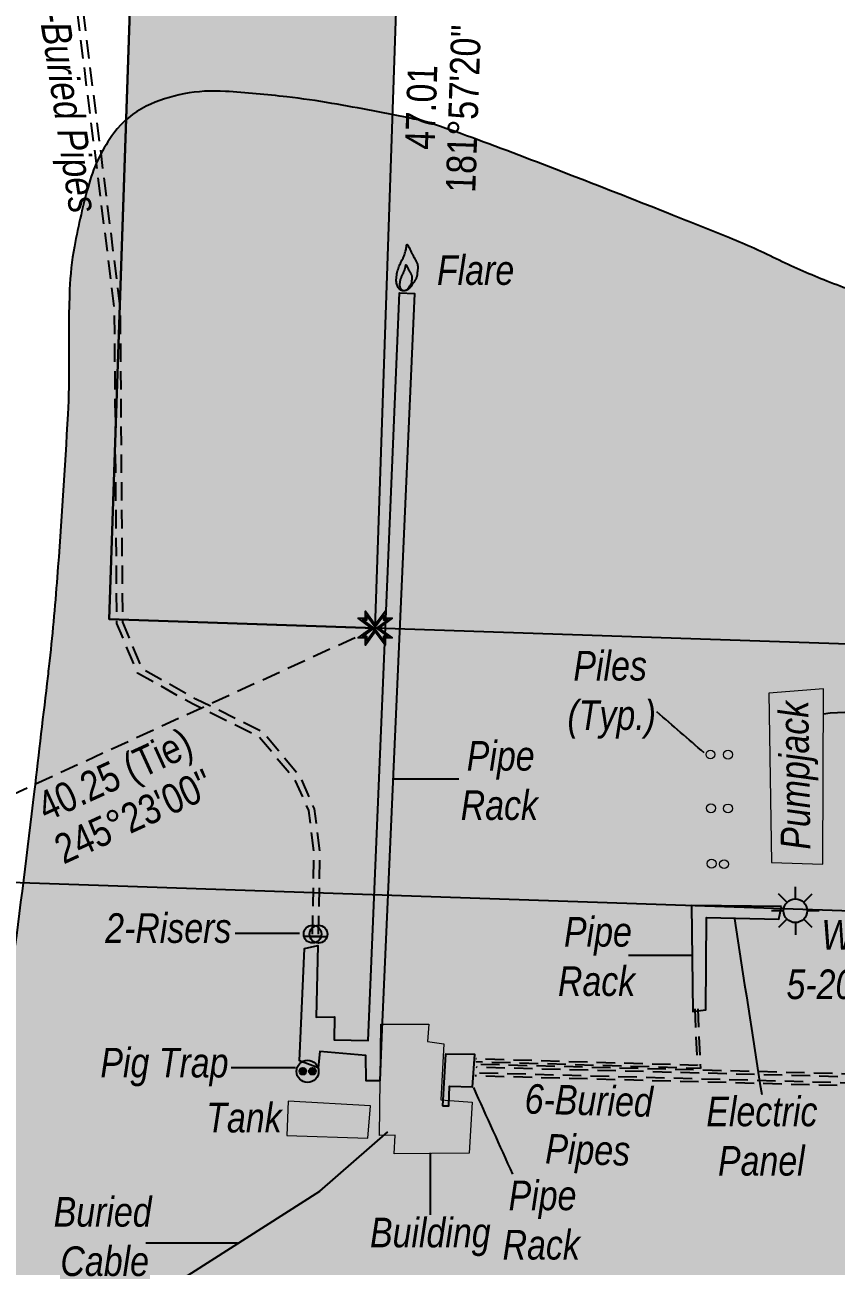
# Model space of a CAD drawing. Extents: x 350042 to 357443, y 6133812 to 6137998.
# Drawn here: x 350583.5 to 350857.6, y 6134325.8 to 6134745 of the extents above; entities that cross this region are included whole.
import ezdxf
from ezdxf.enums import TextEntityAlignment as Align

# ---------------------------------------------------------------- set-up
doc = ezdxf.new("R2010")
doc.units = 0
doc.header["$LTSCALE"] = 5
doc.header["$PDSIZE"] = 0.5
doc.linetypes.add('foc-TIELINE', pattern=[1.875, 1.25, -0.625])
doc.linetypes.add('UG_PIPE', pattern=[1.875, 1.25, -0.625])
doc.layers.get('Defpoints').update_dxf_attribs({"color": 9})
for name, color, linetype in [('AS-CABLE', 224, 'foc-CABLE'), ('AS-PIPE-AG', 44, 'Continuous'), ('AS-PIPE-UG', 44, 'UG_PIPE'), ('AS-PIPE-UG-T', 44, 'Continuous'), ('AS-ROADS', 254, 'Continuous'), ('AS-SYMBOL', 7, 'Continuous'), ('AS-TELEPHONE-T', 224, 'Continuous'), ('C-RW', 13, 'Continuous'), ('C-WS-S', 13, 'Continuous'), ('L-BD', 7, 'Continuous'), ('L-MON', 1, 'Continuous'), ('L-TIE', 7, 'foc-TIELINE'), ('P-PROPOSED', 10, 'Continuous'), ('P-PROPOSED-H', 21, 'Continuous')]:
    doc.layers.add(name, color=color, linetype=linetype)
for name, color, linetype, lineweight in [('AS-GENERAL', 48, 'Continuous', 18), ('C-WS-T', 13, 'Continuous', 9), ('T-TEXT', 48, 'Continuous', 18)]:
    doc.layers.add(name, color=color, linetype=linetype, lineweight=lineweight)
doc.styles.add('175L', font='ARIALN.TTF', dxfattribs={"height": 10})
doc.styles.add('80CG', font='ARIALN.TTF', dxfattribs={"height": 10})
doc.styles.add('80L', font='ARIALN.TTF', dxfattribs={"height": 10})
doc.styles.add('foc-LtypeFont', font='ARIALN.TTF', dxfattribs={"height": 7.349999999999999})
doc.linetypes.add('foc-CABLE', pattern='A,2,-1,["C",foc-LtypeFont,S=0.2,R=0,X=-0.625,Y=-0.75],-1.239999999999999,8', length=12.24)
doc.dimstyles.new('Compass 5 000', dxfattribs={"dimscale": 5, "dimtxt": 9, "dimasz": 2, "dimexe": 0.2, "dimexo": 0.0625, "dimgap": 0.5, "dimtad": 0, "dimtih": 1, "dimtoh": 1, "dimzin": 0, "dimdsep": 46, "dimtxsty": '80CG', "dimcen": 0.1, "dimse1": 1, "dimse2": 1, "dimclrd": 256, "dimclrt": 256, "dimaunit": 1, "dimadec": 4, "dimazin": 0, "dimtfac": 0.06, "dimtofl": 0, "dimtmove": 0, "dimatfit": 1, "dimfxl": 0.2, "dimtolj": 1, "dimtzin": 0, "dimlwd": -1, "dimarcsym": 0})

# ---------------------------------------------------------------- blocks, each defined once
blk = doc.blocks.new('PIG')
h = blk.add_hatch(color=255)
h.dxf.hatch_style = 1
edge = h.paths.add_edge_path()
edge.add_arc((0, 0), 0.85, 0, 360)
at = {"layer": 'AS-SYMBOL'}
h = blk.add_hatch(color=48, dxfattribs=at)
h.dxf.hatch_style = 1
h.paths.add_polyline_path([(-0.1007441909823683, 0.004742452807931841, 1), (-0.5507441909794579, 0.004742452807931841, 1)])
h = blk.add_hatch(color=48, dxfattribs=at)
h.dxf.hatch_style = 1
h.paths.add_polyline_path([(0.1007441909823683, 0.004742452807931841, 1), (0.5507441909794579, 0.004742452807931841, 1)])
at = {"layer": 'AS-SYMBOL', "color": 48}
for centre, radius in [((0, 0), 0.75), ((-0.3257441909809131, 0.004742452807931841), 0.225), ((0.3257441909809131, 0.004742452807931841), 0.225)]:
    blk.add_circle(centre, radius, dxfattribs=at)
blk = doc.blocks.new('GAS')
h = blk.add_hatch(color=255)
h.dxf.hatch_style = 1
edge = h.paths.add_edge_path()
edge.add_arc((0, 0), 0.9, 0, 360)
for p, q in [((-0.5711929310346023, 0.5711929297831376), (-1.142385862069204, 1.142385861385264)), ((0, 0.8077887887338874), (0, 1.615577579286764)), ((0.5711929310309642, 0.5711929297831376), (1.142385862065566, 1.142385861385264)), ((-0.8077887898725749, 0), (-1.615577579628734, 0)), ((1.615577579625096, 0), (0.8077887898689368, 0)), ((-0.5711929310346023, -0.5711929316021271), (-1.142385862069204, -1.142385863204253)), ((0, -0.8077887905528768), (0, -1.615577581105753)), ((1.142385862065566, -1.142385863204253), (0.5711929310309642, -0.5711929316021271))]:
    blk.add_line(p, q)
blk.add_circle((0, 0), 0.8000000000000003)
blk = doc.blocks.new('TEMP')
h = blk.add_hatch(color=255)
h.dxf.hatch_style = 1
h.paths.add_polyline_path([(-5.274161e-10, 0.2514284397220763), (-0.6656854269836912, 1.152061669657268), (-0.6656854269836914, 0.6656854303339061), (-1.152061663105632, 0.6656854303339061), (-0.2514284404497629, 5.273253e-10), (-1.152061661774314, -0.665685419564579), (-0.6656854224511335, -0.6656854195645793), (-0.6656854224511335, -1.152061655686338), (-5.273251e-10, -0.2514284436956587), (0.6656854183820542, -1.152061663420681), (0.6656854183820542, -0.6656854208922597), (1.152061656810019, -0.6656854053035205), (0.2514284429676993, 5.273253e-10), (1.152061671303363, 0.6656854258011663), (0.6656854287749412, 0.6656854258011663), (0.6656854131859291, 1.15206166422904)])
h.paths.add_polyline_path([(0.5656854229146121, 0.8485281473411305), (0.5656854319800914, 0.5656854258011663), (0.8485281444547581, 0.5656854258011663), (0.0831890339399251, 0), (0.8485281399220186, -0.5656854150320215), (0.5656854183820542, -0.5656854240973189), (0.5656854183820542, -0.8485281365719859), (0, -0.08318903609469999), (-0.5656854224511337, -0.8485281320390644), (-0.5656854224511337, -0.5656854195645792), (-0.8485281349258001, -0.5656854195645794), (-0.0831890328488955, 0), (-0.8485281394583584, 0.5656854303339058), (-0.5656854269836913, 0.5656854303339061), (-0.5656854269836913, 0.8485281428085727), (0, 0.0831890306941206)], flags=16)
h = blk.add_hatch(color=1)
h.dxf.hatch_style = 1
h.paths.add_polyline_path([(0, 0.0831890306941205), (-0.5656854269836911, 0.8485281428085727), (-0.5656854269836912, 0.5656854303339061), (-0.8485281394583578, 0.5656854303339061), (-0.0831890328488953, -1e-16), (-0.8485281349258001, -0.5656854195645793), (-0.5656854224511337, -0.5656854195645793), (-0.5656854224511337, -0.848528132039064), (0, -0.08318903609469999), (0.5656854183820542, -0.8485281365719856), (0.5656854183820542, -0.5656854240973191), (0.8485281399220184, -0.5656854150320213), (0.0831890339399251, -1e-16), (0.8485281444547581, 0.5656854258011663), (0.5656854319800914, 0.5656854258011663), (0.5656854229146121, 0.8485281473411308)])
at = {"color": 1}
for p, q in [((-0.0831890328488953, 0), (0.0831890339399252, 0)), ((0, 0.0831890306941205), (0, -0.08318903609469999))]:
    blk.add_line(p, q, dxfattribs=at)
at = {"color": 255, "flags": 128}
blk.add_lwpolyline([(-0.251428440449763, 5.27325e-10), (-1.152061663105632, 0.6656854303339061), (-0.6656854269836914, 0.6656854303339061), (-0.6656854269836914, 1.152061669657268), (-5.274159999999999e-10, 0.2514284397220763), (0.6656854131859291, 1.15206166422904), (0.6656854287749412, 0.6656854258011663), (1.152061671303363, 0.6656854258011663), (0.2514284429676991, 5.27325e-10), (1.152061656810019, -0.6656854053035204), (0.6656854183820542, -0.6656854208922596), (0.6656854183820542, -1.152061663420681), (-5.27325e-10, -0.2514284436956586), (-0.6656854224511335, -1.152061655686338), (-0.6656854224511335, -0.6656854195645793), (-1.152061661774314, -0.6656854195645793)], close=True, dxfattribs=at)
at = {"color": 1, "flags": 128}
blk.add_lwpolyline([(-0.0831890328488953, 0), (-0.8485281394583578, 0.5656854303339061), (-0.5656854269836913, 0.5656854303339061), (-0.5656854269836913, 0.8485281428085727), (0, 0.0831890306941205), (0.5656854229146121, 0.8485281473411305), (0.5656854319800914, 0.5656854258011663), (0.8485281444547581, 0.5656854258011663), (0.0831890339399252, 0), (0.8485281399220184, -0.5656854150320214), (0.5656854183820542, -0.5656854240973189), (0.5656854183820542, -0.8485281365719856), (0, -0.08318903609469999), (-0.5656854224511335, -0.848528132039064), (-0.5656854224511335, -0.5656854195645792), (-0.8485281349258001, -0.5656854195645792)], close=True, dxfattribs=at)
blk = doc.blocks.new('riser')
h = blk.add_hatch(color=255)
h.dxf.hatch_style = 1
edge = h.paths.add_edge_path()
edge.add_arc((0, 0), 0.7000000000000001, 0, 360)
blk.add_hatch(color=48).paths.add_polyline_path([(0.5809894393423747, -0.1498374831999172), (-0.5809055220925075, -0.1501624933266612, 0.7745966773228882)])
at = {"color": 48}
blk.add_line((-0.5809055220925075, -0.1501624933266612), (0.5809894393423747, -0.1498374831996898), dxfattribs=at)
blk.add_circle((0, 0), 0.6000000000000001, dxfattribs=at)
blk = doc.blocks.new('FLARE')
h = blk.add_hatch(color=255)
h.dxf.hatch_style = 1
h.paths.add_polyline_path([(0.1630320972290065, 2.409313236706794, 0.1141467632221378), (0.1250993457797449, 2.433655417312366), (0.1088195083939354, 2.43947328620925, 0.2615510427471396), (0.01228329441437381, 2.423059325648637), (-0.0002928845460701268, 2.412888226760515, 0.1312683871871916), (-0.03069049929035828, 2.371170205451563), (-0.0403414745342161, 2.34618771202986, 0.04149673464157563), (-0.04501147543487605, 2.330289243332572), (-0.05280251308795414, 2.292391773310328, 0.01517427261739508), (-0.05384358019000501, 2.286413430146922), (-0.06083994869550224, 2.237497402078816, 0.004375720112688995), (-0.06107259026975953, 2.23576267765452), (-0.06829918574658222, 2.178046923421107), (-0.0767055072428775, 2.114273803319065), (-0.08723210560856387, 2.046743008326075), (-0.1008617274383141, 1.977017887141301), (-0.1184638349695888, 1.905789010878152), (-0.1399980537898955, 1.832891742222273), (-0.165009697106143, 1.758727201517786), (-0.1929730450428906, 1.683866594860774), (-0.2233497954184713, 1.60885622983119), (-0.2555948076005734, 1.534221823064172), (-0.2891597781163, 1.460471904826363), (-0.3235093019975466, 1.388071535445761), (-0.3582355143262248, 1.317103372173506), (-0.3931520966361859, 1.246738300544393, 0.0005045250073197409), (-0.393241619305627, 1.246557433331645), (-0.4280325482577609, 1.176088778543317, 0.002398381573305534), (-0.4284531146331574, 1.175226531012413), (-0.4628196563025995, 1.103901769288996, 0.004176833610438316), (-0.4635322637877834, 1.10239066260101), (-0.4972990603346261, 1.029208637198735, 0.005735221063402881), (-0.4982362067057693, 1.027114776605913), (-0.5312279036770633, 0.9510743266978352, 0.006994466690975538), (-0.5323054205728113, 0.9484925052875042), (-0.5643466611254553, 0.8685924706494461, 0.007909996454017219), (-0.565477640608151, 0.8656377253421397), (-0.596393068524776, 0.7808769464941179, 0.00832295336894586), (-0.5974815419867809, 0.7777309746904848), (-0.6270247343309165, 0.687510761006024, 0.008095012799091889), (-0.6279823792210664, 0.6844178304461366), (-0.65562263760512, 0.589749368266439, 0.008067263584583907), (-0.6564768862372148, 0.586637805520013), (-0.6816124467113696, 0.488934750964745, 0.008386967293609592), (-0.682393630988372, 0.4856724261449017), (-0.7044227277037862, 0.3863484347757549, 0.009056116951485603), (-0.7051428544946248, 0.3827985916846046), (-0.7234637230540102, 0.2832673190976038, 0.0101230972408485), (-0.7241159215082007, 0.2792713695439488), (-0.7381267960809055, 0.180946472069536, 0.01168878153921921), (-0.7386779240368924, 0.1763041984943357), (-0.7477770397272252, 0.08059933152867416, 0.01392493150706976), (-0.7481495528336382, 0.07504291175405342), (-0.7517351447422698, -0.01662826831443454, 0.01648764755476579), (-0.751775504424586, -0.02322141147692491), (-0.7494532461241761, -0.1096877263146325, 0.0172550975033143), (-0.7490301445905061, -0.1165747265852133), (-0.7412354621301347, -0.1976349020501402, 0.0173496807282524), (-0.7403322338650469, -0.2045136391934648), (-0.7277079935738584, -0.280208879124757, 0.01731107374903002), (-0.7263335825737158, -0.2869934199284216), (-0.7095226498604461, -0.3573649271609156, 0.01715007316037549), (-0.7077013987691316, -0.3639766875257919), (-0.6873466385732172, -0.4290656658859007, 0.01688598954500328), (-0.6851148027817544, -0.4354386374104706), (-0.6618590810321621, -0.495286289105934, 0.01654583772152696), (-0.659259873071278, -0.5013709011798255), (-0.6337460546819784, -0.5560184310170371, 0.01616359382742195), (-0.6308237470875611, -0.5617838596122056), (-0.6036946983695088, -0.6112724695199176, 0.01632933640717796), (-0.6003704601607751, -0.6168929902771652), (-0.5721284282226407, -0.6612700839627905, 0.01882821901808565), (-0.5678500629983319, -0.6674648955427074), (-0.5384348256411613, -0.706802674624214, 0.02208722808901792), (-0.5328395223768894, -0.7136343495528763), (-0.5020502381739789, -0.748011215639508, 0.02534474641372956), (-0.4949172688247927, -0.7552060626705952), (-0.4625530990269908, -0.7847004174302583, 0.02823391018185538), (-0.45379690066693, -0.7918187372686134), (-0.4196570034109754, -0.8165089822950904, 0.03029822487402322), (-0.4094341742020333, -0.8229975615938656), (-0.3733177098620217, -0.8429620989779778, 0.03112942539292592), (-0.3620774059963878, -0.8482914603118843), (-0.3237835335712589, -0.8636086912295013, 0.03054396698192365), (-0.312194791265938, -0.8674417514978359), (-0.2715226711479772, -0.8781900775727536, 0.02846504161184355), (-0.2603759324993007, -0.8804664258459525), (-0.217280730677885, -0.8867387933466944, 0.02531087199272317), (-0.2072074565876392, -0.8876876765864381), (-0.1622683670429979, -0.8896352071496949, 0.02282955606346771), (-0.1531413265511219, -0.8896138391964996), (-0.1070935497809842, -0.8874022000120476, 0.02122574350962235), (-0.09864175731490832, -0.8866357506367422), (-0.05222049380608951, -0.8804306075278419, 0.02040118138435665), (-0.0441861344006611, -0.8790210038739588), (0.001873415334557649, -0.8689880240290222, 0.0202993126767644), (0.009727197601023363, -0.8669401621152701), (0.05468983305763686, -0.853245011815261, 0.02091139742750381), (0.06257911797001725, -0.8504766404139446), (0.1057096377444395, -0.8332849859339149, 0.02227661457910154), (0.1138278041144076, -0.8296221675066136), (0.1543910086074902, -0.8090996760372491, 0.02371211864441566), (0.1626372138707666, -0.8044240637718758), (0.2000736442423658, -0.7807851527827552, 0.02240801372930035), (0.2074267451134801, -0.7756675027885649), (0.2418799123770441, -0.7493215999502354, 0.01993019930964967), (0.248012238098454, -0.7442325747526866), (0.2798013952742622, -0.7156378585530092, 0.01714637725024879), (0.2847388589470938, -0.7108803880175856), (0.3141832588480611, -0.6804950376306351, 0.01421119969875763), (0.3180207118894032, -0.6763028761683927), (0.3454396079141588, -0.6445850697148217, 0.01122078129585392), (0.3482975782208086, -0.6411250287897019), (0.3740102231131459, -0.6085329464044662, 0.008212229870679833), (0.3760020490408351, -0.6059211100200628), (0.4003276961593656, -0.5729129294836639, 0.005171985051005823), (0.401537703579379, -0.5712349659013398), (0.424795605995314, -0.53826886641491, 0.002523236428071751), (0.4253732711513294, -0.5374412399714856), (0.4478754059746279, -0.5048530386004586, 0.001671211206814557), (0.4482533995142148, -0.5043016858176088), (0.4702826413740695, -0.4719377514927601, 0.001229486896353451), (0.4705583684881276, -0.471530521935847), (0.4923903156886809, -0.4391148618271927, 0.0007495538788668235), (0.4925574282788148, -0.438865931628925), (0.5144676789132063, -0.4061225523430494, 0.0002596875935044995), (0.514525401937135, -0.4060361921995082), (0.5367421864684729, -0.372759985084258), (0.5595642728985695, -0.3386401857442252), (0.5831778648935142, -0.3035329798490238), (0.607951843929186, -0.2670216177154998), (0.6341361012891866, -0.2287011453649939, 0.001310707375278497), (0.6344307497056434, -0.2282674934556326), (0.6614813227824925, -0.1882301486118649, 0.003726400826645832), (0.6623065489438886, -0.1869888951414396), (0.6894496357235766, -0.145494510374192, 0.006064526798539383), (0.6907528078481846, -0.1434485711690741), (0.7173065161150589, -0.1006224674679288, 0.008451711548543414), (0.7190390649848268, -0.09771976694969453), (0.7443215042803786, -0.0536872667478292, 0.01099124898588364), (0.7464260872875457, -0.04982782771276106), (0.769755364919547, -0.004714252476105685, 0.01376732836086321), (0.772148844331241, 0.0002441803767396777), (0.7928430697793374, 0.04631350947215651, 0.01683895507199145), (0.7953938615028164, 0.05254534784603493), (0.8127711420420383, 0.09944510836385234, 0.01910380518638523), (0.8151496114769543, 0.1067041127375887), (0.8287516477103054, 0.1542875886100319, 0.01698700840973597), (0.8303957372736477, 0.1608784678142001), (0.8406585932461894, 0.2089133617282641, 0.01363633084881302), (0.8416521976578224, 0.2142756011569418), (0.8492355290181877, 0.2625082216420651, 0.01024443528238307), (0.8497888567762857, 0.2665680316240469), (0.8553523195478192, 0.3147446872569617, 0.0068463173993783), (0.8556291873210284, 0.3174690534510773), (0.8598324370941555, 0.3653360525090648, 0.003418623913774153), (0.8599427362169081, 0.3666990303927378), (0.8634423229450476, 0.4139608519133162), (0.8668473886755237, 0.4596857331482624), (0.8707401288593246, 0.5030113675518351), (0.8756282496360654, 0.5448509776294941), (0.8813378521517734, 0.5864660457268656), (0.8873828021532972, 0.6280772952743519, 0.001278252002904068), (0.8874550143445958, 0.6285834701991462), (0.8932209473932744, 0.6697525523311469, 0.004735189850015235), (0.8934658768885129, 0.6716306823414016), (0.8983578028637567, 0.7121295795834612, 0.008354098302083784), (0.8987030259086168, 0.7154531042056078), (0.9021828408622241, 0.75544537573046, 0.01205918207346762), (0.9024849294255546, 0.7602588771740102), (0.9040145289800421, 0.7999080822507949, 0.01571240246026586), (0.9040593731406261, 0.8061913319629639), (0.9031006534023618, 0.8456610300245302, 0.01845717632507855), (0.9026492913435504, 0.8530275713542324), (0.8987629786461184, 0.8925139796015173, 0.01810220708916207), (0.8977937230738462, 0.8996873040011906), (0.8909358674536634, 0.9395172733920845, 0.01653276059977034), (0.8895992885263695, 0.9459920557751502), (0.879824770247069, 0.9865250941611521, 0.01457553302435534), (0.8782937174219114, 0.992149400806511), (0.8656574176820868, 1.033745016382454, 0.01243497837575419), (0.8640939609831548, 1.038466090801421), (0.8486507600246114, 1.081483792357176, 0.01028279715252608), (0.8471818501639063, 1.085325207919141), (0.8289866287777841, 1.1301245026375, 0.008240343276031311), (0.8276962308264046, 1.133157309748867), (0.8068038696619624, 1.180097706517472, 0.006379654618366747), (0.8057366003449715, 1.182415551430722), (0.7822019792802166, 1.231856558833897, 0.004735158973083994), (0.7813717629251187, 1.233558926835485), (0.7553332356219471, 1.285692223224714, 0.003387961163554182), (0.7547195080078382, 1.286900453828139), (0.726649311643996, 1.341246400784939, 0.002344699311552419), (0.726215008948202, 1.342077658792732), (0.6966688538486778, 1.397988790262843, 0.001492132360714422), (0.6963884178585431, 1.398515656000882), (0.6659220141482365, 1.45534450452692, 0.0007458364838583804), (0.6657806617477036, 1.455607226680513), (0.6349416073499015, 1.512721344286319), (0.6043657958689437, 1.569324818642599), (0.5746746397999232, 1.624646136689535), (0.546427730434516, 1.678022301111923), (0.5199549151584506, 1.729134218674517), (0.4949395311050466, 1.778549316597264), (0.470960739057773, 1.826951456662755), (0.4476150022237562, 1.874993483579374), (0.4245026860771759, 1.923321645915848), (0.4012291856815864, 1.972571630980383), (0.3774051620748651, 2.023366620696834), (0.3526543196530838, 2.076299872759591, 0.0003317879365586399), (0.3525980258418713, 2.076420057287578), (0.3267419364965463, 2.131526316092277, 0.001848684476789197), (0.326425357539847, 2.132194594113116), (0.2999704787325754, 2.187509614592045, 0.003799708921444465), (0.2993043280912389, 2.188875712202162), (0.2729062665603124, 2.241982841521803, 0.006473332154774659), (0.271723844587541, 2.244286308707615), (0.2460382108656631, 2.292768892743425, 0.01086492763971847), (0.2439209376934741, 2.296563647060566), (0.2196033399013686, 2.338005032860565, 0.01952409355597318), (0.2153926095197676, 2.344578746802426), (0.193098656127404, 2.376562280301869, 0.04107679177579166), (0.1826467970204249, 2.389204208808678)])
at = {"color": 48, "flags": 128}
for points in [[(0.1092462304914079, -0.7198699219818536), (0.06868302599832532, -0.7403924134498538), (0.02555250622754102, -0.7575840679285193), (-0.01941012922907248, -0.7712792182294379), (-0.06546967896065325, -0.7813121980736923), (-0.1118909424658341, -0.7875173411823653), (-0.1579387192432478, -0.7897289803670446), (-0.2028778087915271, -0.7877814498035605), (-0.2459730106093048, -0.7815090823035007), (-0.2866451307309035, -0.7707607562272187), (-0.3249390031523944, -0.7554435253089196), (-0.361055467496044, -0.7354789879220789), (-0.3951953647483606, -0.7107887428949198), (-0.4275595345316106, -0.6812943881461706), (-0.458348818741797, -0.6469175220493071), (-0.4877640560916916, -0.6075797429778049), (-0.5160060880225501, -0.5632026493051399), (-0.5431351367260504, -0.5137140394301696), (-0.5686489551262639, -0.459066509579543), (-0.5919046768976841, -0.3992188578242803), (-0.6122594370790466, -0.3341298795069179), (-0.6290703697995923, -0.2637583722437284), (-0.6416946100980567, -0.188063132286743), (-0.6494892925584281, -0.1070029567974871), (-0.6518115508552, -0.02053664202799155), (-0.6482259589429304, 0.0711345381157571), (-0.6391268432562356, 0.1668394050236657), (-0.6251159686908068, 0.2651643024316854), (-0.6067951001423353, 0.3646955749852623), (-0.5847660034160072, 0.4640195664203475), (-0.5596304429527663, 0.5617226209276396), (-0.5319901845577988, 0.6563910831525845), (-0.5024469922173012, 0.7466112968311336), (-0.4715315642752103, 0.8313720757494139), (-0.4394903237734979, 0.9112721102562773), (-0.4064986267476343, 0.9873125602960044), (-0.3727318301425839, 1.060494585812876), (-0.3383652886295749, 1.131819347205919), (-0.303574359153572, 1.202288003055173), (-0.2685343968405505, 1.272901714214413), (-0.2334207581807277, 1.344661640627919), (-0.1984718644816894, 1.418325334538849), (-0.1641783985942311, 1.493675923752335), (-0.1310941081865167, 1.570252926553394), (-0.09977274229095201, 1.647595863500783), (-0.07076804857570096, 1.725244254243762), (-0.04463377516367473, 1.802737618431593), (-0.02192367063253187, 1.879615475258788), (-0.003191483105183579, 1.955417345284104), (0.01127887500479119, 2.029443425085219), (0.02228283548538457, 2.100036618953482), (0.03088566446967889, 2.1653005094729), (0.03815262945499853, 2.223338677863239), (0.04514899793866789, 2.272254705799014), (0.05294003559902194, 2.310152175864232), (0.06259101084287977, 2.335134669278659), (0.07516718980332371, 2.345305768171556), (0.09144702718549524, 2.339487899275582), (0.1110617269805516, 2.319378871374965), (0.1333556803874671, 2.287395337857333), (0.1576732781504688, 2.245953952110312), (0.1833589119232784, 2.197471367976277), (0.2097569733596174, 2.144364238842854), (0.2362118522942183, 2.089049218097671), (0.2620679412902973, 2.033942960037848), (0.2868437470315257, 1.980956320307769), (0.3107542413235933, 1.929976967216817), (0.3341885114568868, 1.880386770876385), (0.3575356451765401, 1.831567601852612), (0.38118472977294, 1.782901330711638), (0.4055248534459679, 1.733769828474351), (0.4309451025765156, 1.683554964797395), (0.4578345662739594, 1.631638610701657), (0.4864248641897575, 1.577613569492996), (0.5163177540598554, 1.521916375890896), (0.5469575250717753, 1.465194496445065), (0.5777884673225344, 1.4080953995242), (0.6082548709091498, 1.351266551223262), (0.6378010259286384, 1.295355419910948), (0.6658712224780174, 1.241009472591713), (0.6919097497448092, 1.188876176270014), (0.7154443707950122, 1.139435168892987), (0.7363367319303507, 1.092494772178497), (0.7545319533310249, 1.047695477422849), (0.7699751542677404, 1.004677775922346), (0.782611454011203, 0.9630821603375352), (0.7923859722868656, 0.922549121964721), (0.7992438279106864, 0.8827191525549551), (0.8031301406081184, 0.8432327443140366), (0.8040888603463827, 0.8037630462192737), (0.8025592607882572, 0.764113841155222), (0.7990794458382879, 0.7241215696874406), (0.7941875198557682, 0.6836226723814889), (0.788421586745244, 0.6424535898029262), (0.782319751320756, 0.6004507616078172), (0.7764201174868504, 0.5574506292712158), (0.771260789148073, 0.5132896324491867), (0.7671802438526356, 0.4678737544006708), (0.763718453268666, 0.4213871441559149), (0.760215760434221, 0.3740834938932949), (0.756012510661094, 0.3262164948816917), (0.7504490478968364, 0.2780398392994812), (0.7428657165437471, 0.2298072188702918), (0.7326028605493775, 0.1817723248630045), (0.7190008243160264, 0.1341888490012479), (0.7016235437877185, 0.08728908851003325), (0.6809293183468981, 0.04121975943667167), (0.6576000407367246, -0.003893815760648067), (0.632317601426621, -0.04792631598797925), (0.6057638931597467, -0.09075241969662784), (0.5786208064055245, -0.1322468044284051), (0.5515702334523667, -0.1722841490893643), (0.5252940656791907, -0.2107391316760641), (0.5003146131602989, -0.2475533162444208), (0.4765158589325438, -0.2829358097235399), (0.4536222042734153, -0.3171626060113795), (0.4313580504604033, -0.3505096971869079), (0.4094477996804926, -0.383253076693336), (0.3876158523016784, -0.4156687370643795), (0.3655866105109453, -0.4480326712885017), (0.3430844755857834, -0.4806208728089132), (0.3198265733008157, -0.5135869721063955), (0.2955009260549559, -0.5465951528142341), (0.2697882811989984, -0.5791872351485381), (0.2423693851742428, -0.6109050415991533), (0.2129249853314832, -0.6412903919274413), (0.1811358281120192, -0.6698851081685007), (0.1466826608666452, -0.6962310109931877)], [(0.01771430217195302, -0.7488637190410827), (-0.0050010924351227, -0.7603563146451506), (-0.0291541835249518, -0.7699836407530256), (-0.05433325921694632, -0.777652925267148), (-0.08012660717577091, -0.7832713938162215), (-0.1061225146113429, -0.7867462738479389), (-0.1319092696430744, -0.7879847919004987), (-0.1570751599356299, -0.7868941745120992), (-0.1812084731536743, -0.7833816491304333), (-0.2039848602944403, -0.7773625863640063), (-0.2254294288686651, -0.768784937195278), (-0.2456546488101594, -0.7576047962222674), (-0.2647729914169759, -0.7437782589524886), (-0.2828969266229251, -0.7272614199839609), (-0.3001389252713125, -0.7080103748241982), (-0.3166114582054433, -0.6859812189807144), (-0.332426996268623, -0.6611300465967815), (-0.3476192635243933, -0.6334164247211902), (-0.3619070019194623, -0.6028138083868271), (-0.3749302061660273, -0.5692991232583609), (-0.3863288718857802, -0.5328492954552075), (-0.3957429942456656, -0.4934412510967832), (-0.4028125688673754, -0.4510519167572511), (-0.4071775909178541, -0.4056582185560274), (-0.4084780555640464, -0.3572370821577806), (-0.4064701240931754, -0.3059012212409016), (-0.4013746190903476, -0.252306496081701), (-0.3935285292609478, -0.1972445531512221), (-0.3832688433103613, -0.1415070407394978), (-0.3709325490344781, -0.08588560577231874), (-0.3568566351386835, -0.03117189517547558), (-0.3413780903283623, 0.02184244367049359), (-0.3248339028541523, 0.07236576338505074), (-0.3075212628427835, 0.1198317993791989), (-0.2895781683801033, 0.1645758186848525), (-0.2711028180638095, 0.2071584711254673), (-0.252193411855842, 0.2481404051602567), (-0.2329481488086458, 0.2880822715221711), (-0.213465227974666, 0.3275447191251715), (-0.1938428493158426, 0.3670883973379659), (-0.1741792118846206, 0.4072739559840102), (-0.1546078313222097, 0.44852562477422), (-0.135403490079625, 0.4907219543335941), (-0.1168762876513938, 0.5336050760840862), (-0.09933632262254832, 0.5769171205381554), (-0.08309369403286837, 0.6204002195725025), (-0.06845850137688103, 0.6637965032448392), (-0.05574084278487135, 0.7068481034318665), (-0.04525081775136641, 0.7492971506460435), (-0.03714741686417256, 0.7907517554438073), (-0.0309851991769392, 0.8302839440100342), (-0.02616761483659502, 0.8668317225735791), (-0.02209811444481602, 0.8993330969085491), (-0.01818014814853086, 0.9267260723343043), (-0.01381716700416291, 0.9479486555344465), (-0.008412621158640832, 0.9619388518283358), (-0.001369960758893285, 0.9676346674448268), (0.007746748193312669, 0.9643766609722206), (0.01873097991483519, 0.9531156049840774), (0.03121559413193609, 0.9352048262323933), (0.04483344875188777, 0.9119976505596696), (0.05921740395569941, 0.8848474033536604), (0.07400031810539076, 0.8551074109116144), (0.08881505047247629, 0.8241309995307802), (0.1032944603284704, 0.7932714945989119), (0.117168911598128, 0.7635989766592957), (0.1305587881834072, 0.735050538691894), (0.143681979549001, 0.7072800288322014), (0.1567563742501079, 0.679941294306218), (0.1699998617514211, 0.6526881823399435), (0.183630330608139, 0.6251745410688727), (0.1978656702849548, 0.5970542172642581), (0.2129237697918143, 0.5679810590615944), (0.228934337170358, 0.5377270361302635), (0.2456743552247644, 0.506536607458429), (0.2628326271551487, 0.474772355387131), (0.2800979547973839, 0.4427968608931678), (0.2971591408968379, 0.4109727058628323), (0.313704987289384, 0.3796624726371647), (0.3294242976298847, 0.3492287417382158), (0.3440058728447184, 0.3200340959617733), (0.3571852605236927, 0.2923471318306383), (0.3688849830869003, 0.2660605094158655), (0.3790743068893789, 0.2409729043345124), (0.3877224991956609, 0.2168829917488893), (0.3947988272702787, 0.1935894468213064), (0.40027255746827, 0.1708909456235688), (0.4041129565994197, 0.1485861628632392), (0.406289291473513, 0.126473773702628), (0.4068261748361692, 0.1043707432424981), (0.405969599083619, 0.08216718815197055), (0.4040209025479271, 0.05977151640286138), (0.4012814240159059, 0.03709213369324971), (0.3980525018196204, 0.01403744754020408), (0.394635473836388, -0.009484136358196338), (0.391331678853021, -0.03356421048488301), (0.388442454746837, -0.05829436868702942), (0.3861573497633799, -0.08372726024867916), (0.3842187467998883, -0.1097597621130717), (0.3822572391218273, -0.1362498062055693), (0.3799034190851671, -0.1630553258157761), (0.3767878799553728, -0.1900342528690544), (0.3725412140884146, -0.2170445202002611), (0.3667940147497575, -0.2439440610990005), (0.3591768747501192, -0.2705908074906347), (0.3494455974905577, -0.2968546734384745), (0.337856831461977, -0.3226534974648985), (0.3247924357456213, -0.3479170997754863), (0.3106342698774824, -0.3725753001210705), (0.2957641929388046, -0.3965579177977361), (0.2805640644655796, -0.4197947734658101), (0.2654157435390516, -0.4422156864213775), (0.2507010896952124, -0.4637504764152709), (0.2367125964301522, -0.4843664198281203), (0.2233852939898497, -0.5041806163765159), (0.2105648474898771, -0.523347621952098), (0.1980969211363117, -0.542021993356002), (0.1858271804994729, -0.5603582855703735), (0.1736012902401853, -0.5785110553963477), (0.1612649150192738, -0.5966348587255652), (0.1486637194975629, -0.6148842514496664), (0.1356392942543607, -0.6333452672199655), (0.1220169317239197, -0.651829848452735), (0.1076178502589755, -0.670081414414426), (0.09226326866701129, -0.6878433861904796), (0.07577440484601539, -0.7048591821378523), (0.0579724766939762, -0.7208722233419849), (0.03867870301837684, -0.7356259290693288)]]:
    blk.add_lwpolyline(points, close=True, dxfattribs=at)

msp = doc.modelspace()

# ---------------------------------------------------------------- hatches: boundary and pattern name
at = {"layer": 'AS-PIPE-AG'}
h = msp.add_hatch(color=256, dxfattribs=at)
h.dxf.hatch_style = 1
h.paths.add_polyline_path([(350703.4131916395, 6134388.364249938), (350698.8031916399, 6134388.369249938), (350698.6931916399, 6134396.934249947), (350683.1181916392, 6134398.374249943), (350682.5431916402, 6134392.784249947), (350676.2331916403, 6134395.144249934), (350678.0081916401, 6134433.099249949), (350682.4881916402, 6134434.129249938), (350681.87819164, 6134409.939249932), (350688.09319164, 6134410.029249934), (350687.9631916399, 6134402.309249937), (350699.4381916398, 6134402.089249942), (350710.0631916397, 6134654.559249938), (350715.1231916401, 6134654.324249943), (350704.0081916402, 6134403.114249954)])
h = msp.add_hatch(color=256, dxfattribs=at)
h.dxf.hatch_style = 1
h.paths.add_polyline_path([(350839.1281916401, 6134447.244249933), (350808.6931916401, 6134447.599249954), (350809.11319164, 6134411.844249933), (350813.5481916394, 6134412.419249937), (350813.7281916399, 6134443.524249946), (350838.2331916398, 6134443.039249945)])
h = msp.add_hatch(color=256, dxfattribs=at)
h.dxf.hatch_style = 1
h.paths.add_polyline_path([(350724.53819164, 6134380.00924995), (350726.6822662961, 6134379.949433033), (350726.9181916399, 6134386.649249935), (350734.7731916403, 6134386.349249942), (350735.493191639, 6134397.284249937), (350725.5531916401, 6134397.429249941)])
at = {"layer": 'AS-ROADS'}
h = msp.add_hatch(color=256, dxfattribs=at)
h.dxf.hatch_style = 1
edge = h.paths.add_edge_path()
edge.add_arc((350545.7107670347, 6134319.697359796), 13.38070579829274, 22.158908765240483, 61.274790784533025, ccw=False)
edge.add_arc((342884.4809756791, 6131199.615025111), 8285.584504736591, 22.105560804454683, 22.15890876605272, ccw=False)
edge.add_arc((349435.0492219846, 6133860.265528222), 1215.294167755228, 21.966266934966086, 22.105562979927186, ccw=False)
edge.add_arc((344203.3474223597, 6131750.102924042), 6856.525410691065, 21.888685046230023, 21.96626693578122, ccw=False)
edge.add_arc((352901.3547663891, 6135244.684321337), 2517.237488972509, 201.8886850734544, 202.0167264392989)
edge.add_arc((350617.575608253, 6134321.202017653), 53.81166131797112, 202.0167264637438, 207.3872274330078)
edge.add_arc((350785.1796035682, 6134408.032280771), 242.5723400591039, 207.3872274521348, 209.9159932763353)
edge.add_arc((350618.7823996381, 6134312.2878295), 50.59570235282459, 209.9159932923612, 218.1911539427726)
edge.add_arc((350620.292757512, 6134313.475986572), 52.5173938306793, 218.1911540863257, 226.3132445953687)
edge.add_arc((350608.3965198163, 6134301.021522262), 35.29432347268162, 226.3132445933079, 237.5629082913206)
edge.add_arc((350623.2870185218, 6134324.451653145), 63.05577128979637, 237.5629083370599, 245.9734063007628)
edge.add_arc((350640.5371753047, 6134363.14779257), 105.4227291158878, 245.9734063000415, 251.2272890769765)
edge.add_arc((350618.2169824181, 6134297.480152066), 36.06546547385805, 251.2272891261857, 260.215950641622)
edge.add_arc((350636.1174963759, 6134401.285362076), 141.402780919051, 260.2159506347273, 263.8655900453684)
edge.add_arc((350627.876475559, 6134324.608037959), 64.28386976314383, 263.8655900330295, 269.2795630103308)
edge.add_arc((350666.9879583521, 6137434.948877871), 3174.870606781073, 269.2795629470016, 269.4703314790904)
edge.add_arc((350723.6422568955, 6143563.232866642), 9303.416466654424, 269.47033141331, 269.5817732769133)
edge.add_arc((350719.8140871662, 6143038.794645214), 8778.964273429332, 269.5817732762703, 269.8554181966127)
edge.add_arc((350683.7145721418, 6128733.084569335), 5526.791349748276, 89.51053443760708, 89.85541817821911, ccw=False)
edge.add_arc((350728.5060675307, 6133976.152551939), 283.5320439095681, 84.4488086158583, 89.51053441790413, ccw=False)
edge.add_arc((350770.3218765842, 6134406.396770478), 148.7394558141818, 264.4488086140659, 271.4394136555572)
edge.add_arc((350731.1091596109, 6135966.928351852), 1709.763623992787, 271.4394136741826, 271.8646585106237)
edge.add_arc((350237.7351100522, 6151121.589967868), 16872.45423775696, 271.8646585868918, 272.0000269131532)
edge.add_arc((349171.6682565966, 6181649.339107369), 47418.81189395433, 272.000026919887, 272.06450125616)
edge.add_arc((350872.9450201217, 6134454.507391286), 193.3263661643177, 272.06450127678, 273.0742708366042)
edge.add_arc((350857.0156756703, 6134751.100704032), 490.347135101857, 273.0742708374359, 274.0381986598933)
edge.add_arc((350081.2687753041, 6145739.515527813), 11506.11054908787, 274.0381987830005, 274.2371869085962)
edge.add_arc((345873.4176596712, 6202534.847567083), 68457.10485526592, 274.2371868944709, 274.2628312381966)
edge.add_arc((341489.0073230148, 6261355.953497894), 127441.3871423621, 274.2628318198758, 274.2816269631981)
edge.add_arc((350340.9806599037, 6143121.395877885), 8875.92822807152, 274.2816269628316, 274.4320663154163)
edge.add_arc((350479.3705024465, 6141335.923277238), 7085.100442890116, 274.4320663873155, 274.6004482794385)
edge.add_arc((351033.082516662, 6134454.603708232), 181.5393324573793, 274.6004482831895, 277.3851871036099)
edge.add_arc((350820.4211878867, 6136095.326242121), 1835.986452787312, 277.3851871051392, 278.2607686073529)
edge.add_arc((351025.4641941075, 6134683.038463403), 408.8917102010244, 278.2607686098523, 280.7349670578326)
edge.add_arc((350772.8845053715, 6136015.321441841), 1764.905881882007, 280.7349670814411, 281.925803146506)
edge.add_arc((351082.0014894164, 6134551.723241908), 269.020525087693, 281.9258031409052, 286.4040657762758)
edge.add_arc((351087.8736406884, 6134531.77660985), 248.2274904118032, 286.4040657478824, 291.0662195429597)
edge.add_arc((351150.2799389068, 6134369.762567587), 74.60981865081311, 291.0662195672178, 303.2396794277089)
edge.add_arc((351073.531514615, 6134486.869367367), 214.6252577490154, 303.2396794183273, 310.408335266966)
edge.add_arc((351110.5019573882, 6134443.442045665), 157.5924083637808, 310.4083352824147, 317.6127276180487)
edge.add_arc((351154.8900349523, 6134402.928239122), 97.49523746145968, 317.6127276445545, 326.7759894668581)
edge.add_arc((351164.1196373094, 6134396.883031051), 86.46210099454782, 326.7759894574125, 338.1409566306066)
edge.add_arc((351079.3019533824, 6134430.909113596), 177.8503595408087, 338.1409566311656, 346.0584388094625)
edge.add_arc((351061.9385047569, 6134435.219501575), 195.7408260718231, 346.0584388094657, 353.2688512277902)
edge.add_arc((351223.5788915985, 6134416.142026237), 32.97853091865971, 353.2688512270478, 370.8931596651378)
edge.add_arc((351114.0264879076, 6134395.059122271), 144.5411500798982, 10.89315966025628, 15.8568633037988)
edge.add_arc((350851.2323829983, 6134320.414112578), 417.7308626370513, 15.85686331067575, 18.77606747310529)
edge.add_arc((350367.2927320868, 6134155.893153721), 928.8714808897963, 18.7760674772584, 20.2319473595816)
edge.add_arc((351071.635674573, 6134415.486886128), 178.2131787740923, 20.23194732717283, 23.55611314394161)
edge.add_arc((351150.1403721161, 6134449.713159257), 92.571919391529, 23.55611314693103, 31.22897876604706)
edge.add_arc((351123.2343015596, 6134433.399658329), 124.0372486494809, 31.22897877290087, 37.85631077113668)
edge.add_arc((351145.8752574204, 6134450.997451243), 95.36155863615554, 37.85631075552829, 44.14087617265204)
edge.add_arc((351009.1501743256, 6134318.312352121), 285.884743252403, 44.14087623229876, 47.76932733612408)
edge.add_arc((350984.9597032588, 6134291.662663609), 321.8761976301692, 47.76932732674604, 53.87993481786795)
edge.add_arc((351063.6990870456, 6134399.561917331), 188.3017258439867, 53.87993483739238, 61.87179631383214)
edge.add_arc((350900.6531551489, 6134094.565455862), 534.1439115537743, 61.87179631341504, 64.0991860032033)
edge.add_arc((351025.4975306385, 6134351.663002918), 248.3375666395734, 64.09918608689549, 67.36608442129584)
edge.add_arc((350850.4864253845, 6133931.926303766), 703.0988046283366, 67.36608445638988, 68.79523462136038)
edge.add_arc((350679.5421632208, 6133491.314383238), 1175.709432183609, 68.79523461135382, 69.90041078714165)
edge.add_arc((350720.1708768721, 6133602.340027965), 1057.483436057459, 69.9004107835437, 72.66056000329289)
edge.add_arc((350908.6431585271, 6134205.991013449), 425.0940676869424, 72.6605600574948, 77.01456917266226)
edge.add_arc((350894.5393013578, 6134144.829546559), 487.8606497126717, 77.0145691667889, 79.5832061482715)
edge.add_arc((351080.0773041063, 6135154.080464823), 538.3029661311516, 257.1378968687049, 259.583206533683, ccw=False)
edge.add_arc((351342.8589342043, 6136304.94273731), 1718.785136835528, 256.1623036732126, 257.13789686061307, ccw=False)
edge.add_arc((351360.2223766537, 6136375.433784659), 1791.383187016154, 255.20668407306698, 256.1623037737268, ccw=False)
edge.add_arc((351091.3982471031, 6135357.49447242), 738.5456610746576, 252.6489433167422, 255.2066840562061, ccw=False)
edge.add_arc((350943.3776228378, 6134883.742277481), 242.2078251024586, 248.1818497422476, 252.64894333511108, ccw=False)
edge.add_arc((350941.9106821312, 6134880.078030739), 238.2608491434893, 243.96677481578962, 248.18184972868642, ccw=False)
edge.add_arc((350720.2950399026, 6134426.366583546), 266.6822864615376, 63.96677449307379, 67.95081852774291)
edge.add_arc((350004.7008257207, 6132659.576657805), 2172.888393122244, 67.95081852569783, 68.46504505827336)
edge.add_arc((348023.3600496997, 6127638.635084649), 7570.625470061989, 68.4650452443143, 68.74053551969548)
edge.add_arc((349936.2459334406, 6132555.208549453), 2295.03763181751, 68.74053551882801, 69.5996106646524)
edge.add_arc((350585.8218848542, 6134301.829318532), 431.5374231691364, 69.59961064715387, 71.58083836521489)
edge.add_arc((350701.9027129319, 6134650.391914482), 64.15391517933354, 71.58083841345365, 78.28839092069407)
edge.add_arc((350531.4124863379, 6133827.964958495), 904.0664197282975, 78.28839088435727, 80.07424115494884)
edge.add_arc((350644.1886514588, 6134472.43242568), 249.8059366803152, 80.07424115609373, 83.59693034516872)
edge.add_arc((350620.5308440259, 6134261.620282186), 461.9413926909347, 83.59693031387417, 86.18723496565872)
edge.add_arc((350647.5406794392, 6134666.907405254), 55.75524899080815, 86.1872349994861, 100.650014610692)
edge.add_arc((350646.6778576309, 6134671.495697943), 51.08653489875304, 100.6500146033656, 115.7629048749224)
edge.add_arc((350637.3009314676, 6134690.924893351), 29.51293115554214, 115.7629048602033, 143.4806283154222)
edge.add_arc((350656.1587444475, 6134676.960976482), 52.97797078268032, 143.4806283313513, 164.078104337815)
edge.add_arc((350823.0490672176, 6134629.352057455), 226.526203286754, 164.0781043377684, 169.6094687319983)
edge.add_arc((350700.8004998912, 6134651.767985377), 102.2394942711874, 169.6094687337799, 177.8468197454652)
edge.add_arc((351061.5683117363, 6134638.203914435), 463.2622055845105, 177.846819742599, 180.8122415037908)
edge.add_arc((350335.5966495386, 6134627.911641181), 262.7824109528206, -3.125423416040121, 0.812241504405506, ccw=False)
edge.add_arc((347862.8413999646, 6134762.931739904), 2739.221174854456, 355.72012696470733, 356.87457658403287, ccw=False)
edge.add_arc((349774.4063402137, 6134619.875726618), 822.3107586568168, 353.613014691351, 355.7201269631109, ccw=False)
edge.add_arc((349919.487679075, 6134603.635615865), 676.3233068568146, 353.32474902269115, 353.61301469803817, ccw=False)
edge.add_arc((261527.1607437935, 6144948.641365652), 89671.95581203557, 353.29971439840165, 353.3247490375211, ccw=False)
edge.add_arc((346807.2977546664, 6134930.096750103), 3805.355758190456, 352.3918182345021, 353.2997143988972, ccw=False)
edge.add_arc((348644.7026895882, 6134684.667533452), 1951.631831803059, 351.12405199254954, 352.39181823423286, ccw=False)
edge.add_arc((350555.498372452, 6134386.26665685), 17.67650015568635, 313.8018618653758, 351.1240519894016, ccw=False)
edge.add_arc((350446.3057963639, 6134500.12421591), 175.4312542136836, 302.1430115302607, 313.80186185853466, ccw=False)
edge.add_line((350539.6412510849, 6134351.582579165), (350539.4517022852, 6134334.966310765))
edge.add_arc((350538.2369170544, 6134306.060341217), 28.931484211308, 61.27479080228352, 87.59353740272468, ccw=False)
at = {"layer": 'P-PROPOSED-H'}
h = msp.add_hatch(color=256, dxfattribs=at)
h.dxf.hatch_style = 1
h.paths.add_polyline_path([(351553.5867220846, 6134747.454502698), (351556.6012284561, 6134837.380961061), (350623.0287391706, 6134869.120827027), (350611.9427269695, 6134544.342599671), (350701.8677674651, 6134541.286360387), (350709.8842487624, 6134776.138942013)])

# ---------------------------------------------------------------- linework, layer by layer
at = {"layer": 'AS-CABLE', "flags": 128}
msp.add_lwpolyline([(350596.93319164, 6134297.009249935), (350616.2881916401, 6134308.444249947), (350683.1281916399, 6134351.189249948), (350706.1081916392, 6134371.219249946)], dxfattribs=at)
at = {"layer": 'AS-GENERAL', "flags": 128}
for points in [[(350835.67819164, 6134462.199249951), (350853.0881916399, 6134461.574249934), (350853.2731916403, 6134520.769249935), (350834.8081916399, 6134519.359249947)], [(350708.6181916399, 6134370.08424994), (350703.2781916402, 6134369.939249943), (350703.703191639, 6134407.534249937), (350719.93819164, 6134407.514249937), (350719.4681916403, 6134401.714249936), (350725.0281916398, 6134400.964249935), (350723.9781916402, 6134382.014249939), (350734.6531916388, 6134381.259249948), (350733.5431916402, 6134364.034249944), (350708.2831916401, 6134363.734249935)], [(350700.2181916396, 6134379.954249937), (350672.4281916399, 6134381.539249945), (350671.95319164, 6134369.989249941), (350699.3781916396, 6134369.079249955)]]:
    msp.add_lwpolyline(points, close=True, dxfattribs=at)
at = {"layer": 'AS-GENERAL'}
for centre in [(350815.09819164, 6134498.609249933), (350821.0381916399, 6134498.579249936), (350815.2831916399, 6134480.459249949), (350821.0381916399, 6134480.399249936), (350815.48319164, 6134461.769249936), (350819.7031916396, 6134461.579249943)]:
    msp.add_circle(centre, 1.499615999999997, dxfattribs=at)
at = {"layer": 'AS-PIPE-AG', "flags": 128}
for points in [[(350703.4131916395, 6134388.364249938), (350698.8031916399, 6134388.369249938), (350698.6931916399, 6134396.934249947), (350683.1181916392, 6134398.374249943), (350682.5431916402, 6134392.784249947), (350676.2331916403, 6134395.144249934), (350678.0081916401, 6134433.099249949), (350682.4881916402, 6134434.129249938), (350681.87819164, 6134409.939249932), (350688.09319164, 6134410.029249934), (350687.9631916399, 6134402.309249937), (350699.4381916398, 6134402.089249942), (350710.0631916397, 6134654.559249938), (350715.1231916401, 6134654.324249943), (350704.0081916402, 6134403.114249954)], [(350839.1281916401, 6134447.244249933), (350808.6931916401, 6134447.599249954), (350809.11319164, 6134411.844249933), (350813.5481916394, 6134412.419249937), (350813.7281916399, 6134443.524249946), (350838.2331916398, 6134443.039249945)], [(350724.53819164, 6134380.00924995), (350726.6822662961, 6134379.949433033), (350726.9181916399, 6134386.649249935), (350734.7731916403, 6134386.349249942), (350735.493191639, 6134397.284249937), (350725.5531916401, 6134397.429249941)]]:
    msp.add_lwpolyline(points, close=True, dxfattribs=at)
at = {"layer": 'AS-PIPE-UG', "flags": 128}
for points in [[(350680.6981916399, 6134437.974249924), (350681.2181916402, 6134465.734249924), (350679.3881916402, 6134479.709249946), (350674.9731916399, 6134489.739249928), (350662.5939234993, 6134504.634555002), (350640.3411328251, 6134515.559225091), (350621.602006287, 6134526.093700208), (350614.5746780137, 6134542.87084393), (350613.8008353173, 6134649.093505557), (350599.1581916406, 6134766.089249921), (350599.1581916385, 6134766.089249932), (350582.4881916402, 6134823.95424995), (350570.1831916401, 6134882.699249925), (350567.6731916402, 6134891.944249948), (350564.3931916401, 6134893.559249932), (350558.0481916401, 6134894.699249932), (350543.5631916398, 6134896.434249929), (350434.51819164, 6134908.379249947)], [(350682.6973289347, 6134437.936802107), (350683.2201227851, 6134465.845950723), (350681.3335795639, 6134480.25274939), (350676.6902251336, 6134490.801525119), (350663.8585960682, 6134506.241131673), (350641.2723493359, 6134517.329506956), (350623.1807874697, 6134527.499944082), (350616.571240732, 6134543.279670213), (350615.7994155415, 6134649.225395884), (350601.1227961877, 6134766.492608275), (350584.4300317885, 6134824.436628215), (350572.1281879788, 6134883.166560298), (350569.366302736, 6134893.33932091), (350565.0238652437, 6134895.477441784), (350558.3441360208, 6134896.677582257), (350543.7909586807, 6134898.420748478), (350434.735917024, 6134910.366848478)], [(350810.7931916398, 6134412.734249934), (350811.6931916397, 6134392.579249951), (350735.8681916392, 6134394.809249948)], [(350809.794442883, 6134412.689651875), (350810.646414907, 6134393.610211737), (350735.8975812282, 6134395.80856187)], [(350934.7131916395, 6134406.644249933), (350932.9931916398, 6134387.874249937), (350735.9631916403, 6134392.979249934)], [(350933.717618854, 6134406.735479835), (350932.0830627032, 6134388.897910675), (350735.9890860771, 6134393.978658536)], [(351060.9031916399, 6134402.444249948), (351061.7281916403, 6134381.334249935), (350735.5481916398, 6134390.069249948)], [(351059.9042102335, 6134402.405208751), (351060.6875103042, 6134382.362221481), (350735.5749548814, 6134391.068635661)]]:
    msp.add_lwpolyline(points, dxfattribs=at)
at = {"layer": 'AS-ROADS', "flags": 128}
msp.add_lwpolyline([(350871.1450610211, 6134652.556015877, -0.01949384151869625), (350853.3581916394, 6134658.884249944, -0.01839380784663226), (350837.339836315, 6134665.991201532, 0.01738542276805239), (350820.4081916392, 6134673.544249935, 0.002243740288901605), (350802.300331468, 6134680.783969635, 0.001202053669618753), (350768.40819164, 6134694.064249936, 0.003748440010220159), (350736.2465165276, 6134706.30055086, 0.00864495207906696), (350722.1731916397, 6134711.259249941, 0.02927557833945645), (350714.9250401868, 6134713.210254366, 0.007792399508651901), (350687.2481916401, 6134718.499249937, 0.01537184180234181), (350672.0475525312, 6134720.680059368, 0.01130281748947956), (350651.2481916398, 6134722.539249942, 0.06318968400623401), (350637.2365906799, 6134721.702236624, 0.06603817164378066), (350624.47319164, 6134717.504249933, 0.1215345169143628), (350613.5826959648, 6134708.487877438, 0.09011620417546283), (350605.2131916402, 6134691.494249941, 0.0241398175679526), (350600.2376014289, 6134670.207552662, 0.03595770944360249), (350598.6331916399, 6134655.609249949, 0.01293981549739208), (350598.3526556165, 6134631.636795696, -0.01718299524961115), (350597.9881916397, 6134613.584249934, -0.005037279331373761), (350594.424011854, 6134558.507966349, -0.009194270777755097), (350591.6131916398, 6134528.399249942, -0.001257796952122866), (350591.2261584699, 6134525.018628527, -0.0001092342203551715), (350586.66319164, 6134486.104249938, -0.003961465056230607), (350579.1536117863, 6134426.275512457, -0.005531730188435723)], format="xyb", dxfattribs=at)
at = {"layer": 'AS-ROADS', "const_width": 24.99359999999995, "flags": 128}
msp.add_lwpolyline([(350322.5431916399, 6134325.109249934), (350441.5131916392, 6134338.989249949), (350578.8981916401, 6134347.874249936)], dxfattribs=at)
at = {"layer": 'C-RW', "flags": 128}
msp.add_lwpolyline([(350328.2068822443, 6134878.849236373), (350533.09319164, 6134871.869249934), (350518.9481916399, 6134457.474249948), (350968.5733892349, 6134442.193053707), (350971.6296284839, 6134532.118093218), (350611.9427269695, 6134544.342599671), (350626.0874783353, 6134958.730315626), (350331.2213887227, 6134968.775697928)], dxfattribs=at)
at = {"layer": 'Defpoints'}
msp.add_point((350850.5810550055, 6134441.857786383), dxfattribs=at)
at = {"layer": 'L-TIE', "flags": 128}
msp.add_lwpolyline([(350518.9481916399, 6134457.474249948), (350701.8677674651, 6134541.286360387)], dxfattribs=at)
at = {"layer": 'P-PROPOSED', "flags": 128}
msp.add_lwpolyline([(351556.6012284561, 6134837.380961061), (350623.0287391706, 6134869.120827027), (350611.9427269695, 6134544.342599671), (350701.8677674651, 6134541.286360387), (350709.8842487624, 6134776.138942013), (351553.5867220846, 6134747.454502698)], dxfattribs=at)

# ---------------------------------------------------------------- block references
at = {"layer": 'AS-SYMBOL', "xscale": 4.998719999999987, "yscale": 4.998719999999987, "zscale": 4.998719999999987}
for name, p in [('FLARE', (350712.2331180988, 6134659.147887424)), ('riser', (350680.6981916398, 6134437.974249933)), ('riser', (350682.6973289348, 6134437.936802116)), ('PIG', (350678.99819164, 6134391.599249947))]:
    msp.add_blockref(name, p, dxfattribs=at)
at = {"layer": 'C-WS-S', "xscale": 4.998719999999987, "yscale": 4.998719999999987, "zscale": 4.998719999999987}
msp.add_blockref('GAS', (350843.7881916402, 6134445.849249946), dxfattribs=at)
at = {"layer": 'L-MON', "xscale": 4.998719999999987, "yscale": 4.998719999999987, "zscale": 4.998719999999987}
msp.add_blockref('TEMP', (350701.8677674651, 6134541.286360387), dxfattribs=at)

# ---------------------------------------------------------------- texts
at = {"layer": 'AS-PIPE-UG-T', "attachment_point": 1, "style": '175L'}
for s, width, insert, char_height, rotation in [('\\pi7.6554;{\\fArial Narrow|b0|i1|c0|p34;2-Buried Pipes}', 89.72555162366851, (350596.0453817485, 6134764.299426536), 9.997439999999973, 278.71680299492493), ('\\pi0.52735;{\\fArial Narrow|b0|i1|c0|p34;6-Buried\\P\\pi7.9368;Pipes}', 43.94277232633016, (350751.9858384104, 6134387.387546333), 9.997439999999974, 358.4660032913329)]:
    msp.add_mtext_dynamic_manual_height_columns(s, width=width, gutter_width=49.9872, heights=[0], dxfattribs=dict(at, insert=insert, char_height=char_height, rotation=rotation))
at = {"layer": 'AS-PIPE-UG-T', "char_height": 9.997439999999974, "attachment_point": 1, "style": '175L'}
for insert in [(350730.4187327097, 6134503.173997795), (350763.2722540498, 6134443.741374026), (350744.5566295575, 6134354.727435378)]:
    msp.add_mtext_dynamic_manual_height_columns('\\pi2.3584;{\\fArial Narrow|b0|i1|c0|p34;Pipe\\P\\pi0.32618;Rack}', width=26.79845843819919, gutter_width=49.9872, heights=[0], dxfattribs=dict(at, insert=insert))
at = {"layer": 'AS-TELEPHONE-T', "insert": (350592.9334046146, 6134349.169962575), "char_height": 9.997439999999974, "attachment_point": 1, "style": '175L'}
msp.add_mtext_dynamic_manual_height_columns('\\pi0.2989;{\\fArial Narrow|b0|i1|c0|p34;Buried\\P\\pi2.5834;Cable}', width=33.76120485020464, gutter_width=49.9872, heights=[0], dxfattribs=at)
at = {"layer": 'C-WS-T', "insert": (350863.6886416649, 6134427.846549087), "char_height": 9.999999999999927, "attachment_point": 5, "style": '80CG'}
msp.add_mtext('\\A1;{\\fArial Narrow|b0|i1|c0|p34;W/H\\P5-20(HZ)}', dxfattribs=at)
at = {"layer": 'L-BD', "style": '80L'}
for s, height, rotation, p in [("181°57'20''", 9.997440000000001, 88.04500000000006, (350731.6140532757, 6134716.727855464)), ('47.01', 9.997440000000001, 88.04500000000006, (350717.3759935041, 6134717.213858807)), ('40.25 (Tie)', 9.997439999999985, 24.61680000000713, (350614.3641706363, 6134490.745934892)), ("245°23'00''", 9.997439999999985, 24.61680000000713, (350620.2984572621, 6134477.794379482))]:
    msp.add_text(s, height=height, rotation=rotation, dxfattribs=at).set_placement(p, align=Align.MIDDLE)
at = {"layer": 'T-TEXT', "char_height": 9.997439999999974, "attachment_point": 1, "style": '175L'}
for s, width, insert in [('\\pi8.9427;{\\fArial Narrow|b0|i1|c0|p34;Flare}', 43.13806706030014, (350713.7765131753, 6134667.202677693)), ('\\pi2.5493;{\\fArial Narrow|b0|i1|c0|p34;Piles\\P\\pi0.53417;(Typ.)}', 29.34214542319236, (350766.2585124666, 6134533.598861109)), ('\\pi0.60578;{\\fArial Narrow|b0|i1|c0|p34;2-Risers}', 43.13806706030014, (350610.0416120409, 6134445.005195471)), ('\\pi0.32618;{\\fArial Narrow|b0|i1|c0|p34;Pig Trap}', 43.13806706030014, (350608.6825764513, 6134399.552312001)), ('\\pi0.32618;{\\fArial Narrow|b0|i1|c0|p34;Electric\\P\\pi4.2747;Panel}', 37.77109210804902, (350813.382545605, 6134383.072201299)), ('\\pi1.0763;{\\fArial Narrow|b0|i1|c0|p34;Tank}', 26.79845843819919, (350643.7138544914, 6134380.985295123)), ('\\pi-6.7116;{\\fArial Narrow|b0|i1|c0|p34;Building}', 26.79845843819919, (350706.8079338832, 6134342.180287923))]:
    msp.add_mtext_dynamic_manual_height_columns(s, width=width, gutter_width=49.9872, heights=[0], dxfattribs=dict(at, insert=insert))
at = {"layer": 'T-TEXT', "insert": (350838.9101455443, 6134466.037261569), "char_height": 9.997439999999974, "attachment_point": 1, "rotation": 90.87199929243819, "style": '175L'}
msp.add_mtext_dynamic_manual_height_columns('\\pi0.32618;{\\fArial Narrow|b0|i1|c0|p34;Pumpjack}', width=50.99417270832197, gutter_width=49.9872, heights=[0], dxfattribs=at)

# ---------------------------------------------------------------- leaders
at = {"layer": 'AS-PIPE-UG-T', "path_type": 1}
for points in [[(350707.8948011878, 6134490.351751368), (350730.1344571117, 6134490.351751368)], [(350808.8444047755, 6134430.686382251), (350787.4166365119, 6134430.686382251)], [(350735.0197577854, 6134386.1286812), (350748.2353049963, 6134356.873677058)]]:
    msp.add_leader(points, dimstyle='Compass 5 000', override={"dimgap": 0.5, "dimtad": 0}, dxfattribs=at)
at = {"layer": 'AS-TELEPHONE-T', "path_type": 1}
msp.add_leader([(350655.3077555685, 6134333.61856149), (350624.3160311081, 6134333.61856149)], dimstyle='Compass 5 000', override={"dimgap": 0.5, "dimtad": 0}, dxfattribs=at)
at = {"layer": 'T-TEXT', "path_type": 1}
for points in [[(350853.247010932, 6134512.392130887), (350889.9190866512, 6134517.720258377), (350898.1391160048, 6134541.034080328)], [(350812.9680733969, 6134499.162196447), (350797.028303729, 6134513.009240037)], [(350823.2004179775, 6134443.078497517), (350832.4110878162, 6134383.804597612)], [(350676.2882920135, 6134438.201070811), (350654.5520130057, 6134438.201070811)], [(350674.9292564236, 6134392.748187348), (350653.1929774158, 6134392.748187348)], [(350720.4519723757, 6134364.134308081), (350720.4519723757, 6134343.142974427)]]:
    msp.add_leader(points, dimstyle='Compass 5 000', override={"dimgap": 0.5, "dimtad": 0}, dxfattribs=at)

doc.saveas('drawing.dxf')
